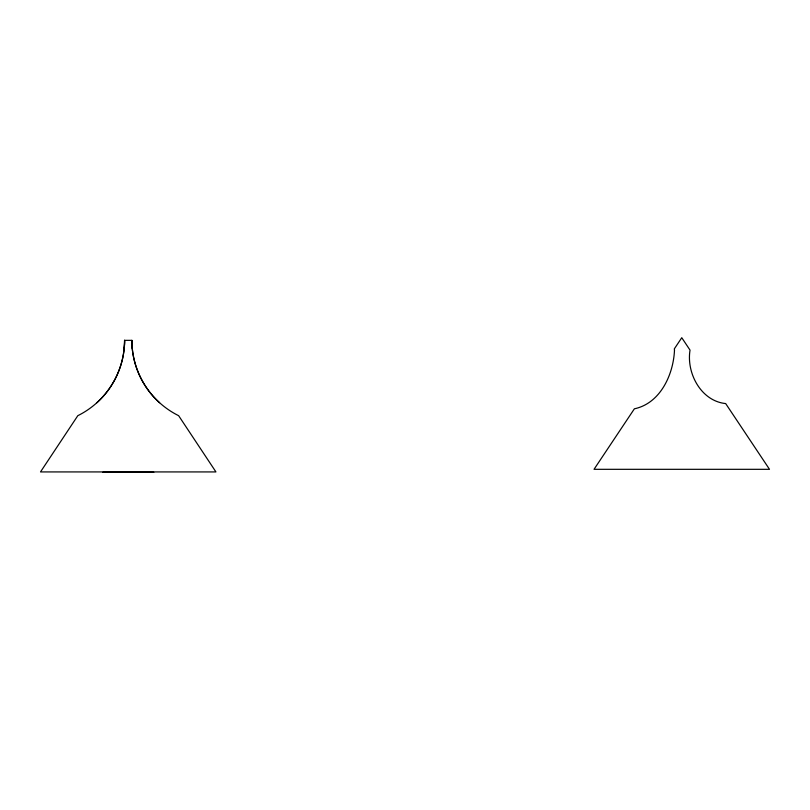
<?xml version="1.0" encoding="UTF-8"?>
<svg xmlns="http://www.w3.org/2000/svg" width="810" height="810" viewBox="0 0 810 810"><rect width="100%" height="100%" fill="white"/><g stroke="black" fill="none" stroke-linecap="round" stroke-linejoin="round"><path stroke-width="1.21" d="M124.568 340.352A84.068 84.068 0 0 1 77.811 415.682L40.5 471.926L215.936 471.926L178.635 415.682A84.068 84.068 0 0 1 131.878 340.352L124.568 340.352C124.669 363.832 114.331 387.079 96.835 402.742M102.799 472.291L153.809 472.291M159.6 402.742C142.115 387.079 131.767 363.832 131.878 340.352A87.267 85.141 -27.2 0 0 132.293 348.401M124.608 340.352A87.267 85.212 24.7 0 1 124.213 348.411M674.497 350.001C673.464 374.514 660.393 403.339 634.382 408.807L594.034 469.314L769.5 469.314L725.669 403.572C700.944 401.051 686.232 372.995 690.029 350.112L681.767 337.709L674.315 348.887L674.497 350.001"/></g></svg>
